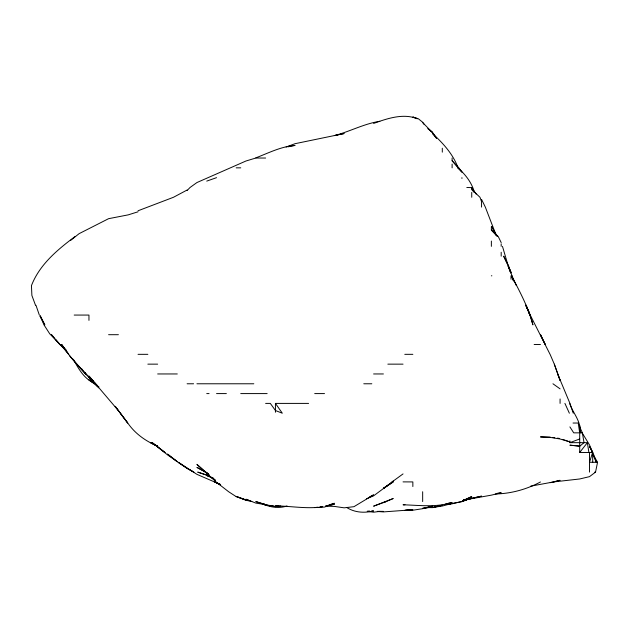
<?xml version="1.0" encoding="UTF-8"?>
<svg xmlns="http://www.w3.org/2000/svg" width="629" height="629" viewBox="0 0 629 629"><rect width="100%" height="100%" fill="white"/><g stroke="black" fill="none" stroke-linecap="round" stroke-linejoin="round"><path stroke-width="0.94" d="M530.632 486.17L553.614 481.924L579.702 478.976L589.522 476.64L595.537 472.112L597.55 462.291L593.273 454.932M582.139 432.846L589.522 444.947L592.581 452.479L589.522 462.291L597.55 462.291M592.746 462.291L592.581 452.479L579.702 452.479L587.368 442.667L569.898 442.667L569.898 440.898M187.104 190.516L190.06 187.473L196.924 182.552L245.994 160.993L255.814 158.028L265.627 158.028M70.747 240.317L79.136 233.642L108.589 218.68L128.214 214.866L138.034 211.792M75.016 236.551C57.443 249.744 39.572 264.542 31.45 285.621L31.882 295.441L35.499 305.254M393.219 481.091L392.04 481.924L403.04 473.92M383.407 488.183L393.219 481.924L383.407 488.513L392.362 481.924L373.595 495.849L366.455 498.789M187.104 190.021L173.462 197.286L138.034 210.778M369.498 496.949L373.595 494.85L353.962 506.683L344.149 507.831L334.329 506.408L325.5 506.141M461.93 501.399L471.742 496.556L462.818 500.582M540.453 481.979C526.599 489.378 510.984 493.702 495.298 493.977M386.159 501.557L393.219 498.514L373.595 506.172L386.159 501.557L383.407 502.681M461.93 501.557L469.069 498.616M255.814 157.863C268.622 152.965 281.179 146.447 295.072 145.433L287.933 146.832M462.276 501.557L471.742 497.854M569.898 442.667L579.702 438.971M286.148 147.021L295.072 143.687L344.149 133.545L334.329 135.605C349.755 131.603 364.042 123.724 379.837 121.295M373.595 123.433C387.173 118.527 403.378 113 417.341 118.771L412.852 116.994L418.364 118.771L422.664 122.238L424.3 124.621M206.737 181.105L216.549 177.661M463.715 500.197L469.069 498.404M287.044 505.944C278.521 508.892 269.409 507.155 261.452 503.334M328.983 504.953L334.329 503.263L324.517 507.076L314.704 507.603L317.378 507.265M462.818 500.739L471.742 498.278L463.715 500.244M452.109 503.412L442.297 506.046L432.485 507.501L442.297 505.213L432.485 507.634L425.613 507.548M553.646 481.924L560.077 480.312L550.257 482.687M461.489 501.557L452.109 503.813L445.246 504.041M462.818 500.48L481.555 496.139L463.715 500.094L491.367 495.149L501.187 492.766L497.618 493.199M325.413 506.18L334.329 504.324L327.198 505.622M461.93 501.675L446.755 504.411M448.54 503.106L452.109 502.516C436.274 507.564 419.354 505.268 403.04 504.788L404.997 504.772M446.755 504.293L451.213 503.562M318.274 507.312C304.051 508.625 289.717 506.046 275.439 505.881L278.388 505.826M320.059 507.045L322.732 506.636M380.105 511.369L373.595 512.203L367.226 511.338M320.059 506.927L321.844 506.699M425.338 507.595L428.915 507.32M430.7 507.178L432.485 507.037L422.664 508.318L432.485 506.227L422.664 508.696L412.852 510.221L404.997 510.284M280.793 506.031L275.439 506.431L265.627 504.765L255.814 501.557L265.627 504.702L255.814 503.09L245.994 499.237L251.781 501.557L245.994 500.252L236.182 496.399L245.106 499.568M405.713 510.143L412.852 509.742L383.407 511.912L377.573 511.503M425.613 507.682L432.485 507.367L425.613 507.469M367.698 511.133L369.663 511.062M371.629 511L373.595 510.929C364.45 513.209 354.772 512.682 346.603 507.43M236.182 167.841L240.742 167.841M491.367 275.809L491.862 275.809M74.175 315.066L88.956 315.066L88.956 320.381M108.589 334.699L118.401 334.699M534.139 344.511L540.453 344.511M138.034 354.331L147.846 354.331M404.777 354.331L412.852 354.331M147.846 364.144L157.659 364.144M387.841 364.144L403.04 364.144M157.659 373.956L177.292 373.956M373.595 373.956L383.407 373.956M187.104 383.776L193.59 383.776M196.924 383.776L253.817 383.776M363.774 383.776L371.81 383.776M206.737 393.589L209.087 393.589M216.549 393.589L226.369 393.589M240.726 393.589L267.152 393.589M314.704 393.589L324.517 393.589M265.627 403.401L270.328 403.401L275.439 410.517L282.319 413.222L275.439 403.401L308.603 403.401M573.027 423.034L578.216 423.034L579.702 432.846C581.762 422.043 573.349 413.67 569.898 404.172M580.764 432.846L573.719 432.846L569.898 426.91M581.117 432.846L582.344 432.846M594.672 472.112L595.537 472.112M377.314 511.369L383.407 511.369M403.04 481.885L412.852 481.924L412.852 486.547M550.257 437.139L540.453 436.911L550.257 437.399L560.077 438.995L569.898 441.904L562.758 439.435M466.789 187.473L471.742 187.631L476.122 194.07M579.702 446.047L569.898 445.175L579.702 446.252L584.026 442.667L582.375 432.846L579.702 426.949M552.938 437.517L554.723 437.76M557.396 438.13L559.189 438.382M264.73 504.285L262.057 503.483L265.627 505.032L275.439 506.636L265.627 505.032L261.279 503.452M209.41 476.192L206.737 475.563L209.41 476.295M206.737 475.131L213.278 478.323L206.737 475.147L197.734 472.112L208.521 475.697M245.994 500.094L236.182 496.635L228.642 491.736L216.549 482.349L196.924 464.375L208.836 474.769L205.361 472.112L196.924 467.394L205.007 471.679M262.057 503.483L265.627 505.032M220.645 485.045L214.701 481.924L216.549 482.836L196.924 474.345L178.353 462.291L187.104 468.361L193.858 472.112L187.104 468.353M206.737 475.147L213.278 478.7M205.817 472.112L208.246 473.755M93.682 382.864C83.704 378.32 78.342 368.437 73.365 359.238M93.682 382.802L88.956 379.885L94.201 383.776M187.104 468.361L178.015 462.291L167.479 454.067L177.292 461.631L167.479 454.846L152.226 442.667L157.659 446.535L150.661 442.667L157.659 446.165C146.077 441.377 135.51 434.002 128.214 423.663L115.193 406.31L127.734 423.034L120.296 413.222M552.954 383.776L560.077 388.864M215.149 480.163L212.343 477.765L215.149 480.155M208.836 474.722L206.737 472.906L208.836 474.801M94.264 383.776L98.769 387.834M66.611 350.699L59.511 344.205L51.492 334.699L53.96 337.545M66.265 350.825L60.754 344.511L68.71 354.331L61.728 344.511C71.486 359.505 83.838 372.761 96.866 384.956M88.956 377.604L96.866 385.152M66.477 350.51L60.07 344.511L66.682 351.525M491.367 226.731L491.367 230.057L498.254 236.551L501.187 242.59M422.664 122.569L432.485 132.554L427.877 128.583L432.485 132.263L436.605 138.396L432.485 133.458C443.028 143.294 453.037 154.003 458.061 167.841L452.109 160.717L452.109 158.028M95.608 383.776L86.126 373.956M452.109 160.717L458.879 167.841L461.93 172.126L457.802 167.841C465.232 174.233 471.632 182.363 474.258 191.939M79.136 366.644L85.843 373.956L84.648 372.423M491.367 230.057L497.303 236.551L491.839 226.731L495.031 233.28M69.324 355.511L85.843 373.956L84.545 372.431M93.218 380.97L88.956 376.063L118.401 410.666M55.808 339.684L59.511 343.953L49.691 333.755L43.991 324.886L40.256 315.962M474.132 192.309L471.742 189.463L479.99 197.286L481.555 201.712L481.555 207.106M81.542 368.618L82.745 370.143M39.886 316.088L44.832 324.886L40.295 315.884M592.581 452.479L589.522 446.519L592.888 452.479L596.386 462.291L593.359 455.75M481.555 199.393L485.336 207.106L496.305 235.655M471.742 187.631L472.992 190.265M472.89 189.927L471.742 187.473L472.906 190.155M554.306 364.144L560.077 380.419L554.306 364.144L550.257 354.732L530.223 315.066L525.875 305.254L530.09 315.066L532.905 324.886C528.439 307.526 519.798 291.597 511.534 275.809L513.178 280.275L511.66 275.809M511.825 275.809L516.362 285.621M564.913 403.401L569.371 413.222M557.64 373.956L569.898 403.291M526.103 305.254L530.632 316.686M508.546 266.877L510.701 273.057M508.546 266.893L510.08 271.382M35.963 305.254L39.336 315.066M569.937 403.401L573.271 413.222M513.814 281.163L508.641 265.996L503.664 256.176L508.24 265.996L502.469 246.364M587.368 442.667L588.886 452.479M579.702 425.235L580.386 432.846M589.522 452.479L589.522 472.112M579.702 433.868L579.702 452.479M560.077 398.959L560.077 403.401M511.007 275.809L511.007 279.221M501.187 243.785L501.187 246.364M501.187 252.268L501.187 256.176M491.367 241.064L491.367 246.364M471.742 192.419L471.742 197.286M461.93 177.661L461.93 178.447M452.109 164.106L452.109 167.841M442.297 148.216L442.297 152.155M422.664 491.736L422.664 501.557M275.439 403.401L275.439 412.254M220.119 484.33L216.549 482.734L220.119 484.369M98.769 386.843L96.489 385.31L98.769 386.843M164.971 452.479L157.659 446.834L164.971 452.479M215.149 480.47L212.343 477.946L215.149 480.462M545.28 344.511L540.515 334.699L545.28 344.511M511.007 272.294L508.067 265.996L511.007 272.357M529.995 315.066L525.875 305.254L530.003 315.066"/></g></svg>
